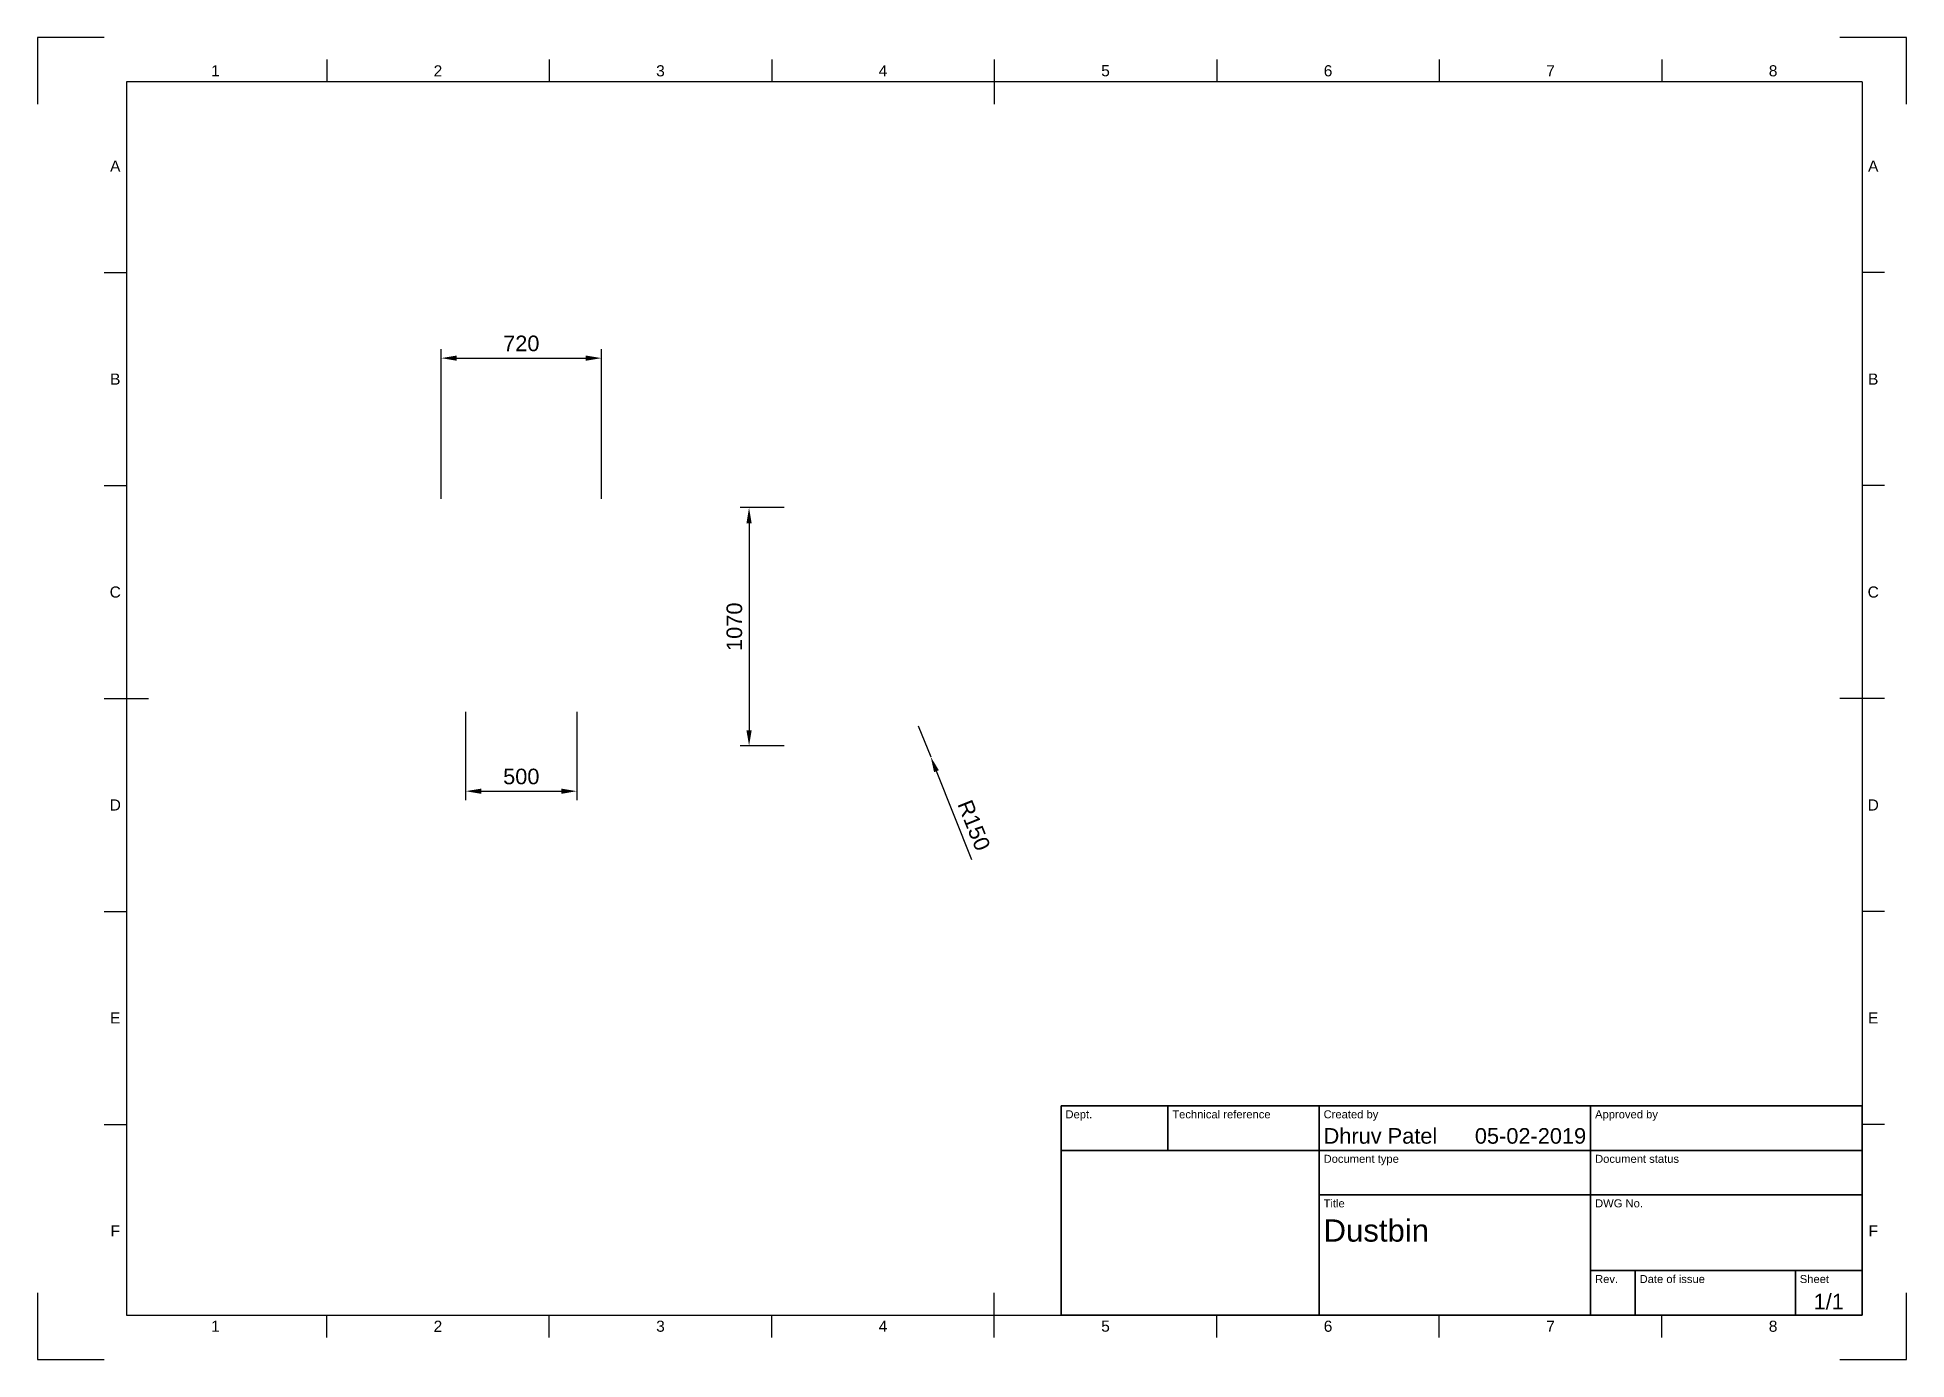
# Paper-space layout 'Sheet1' of a CAD drawing. Header units: millimetres. Extents: x 0 to 420, y 0 to 297.
import ezdxf
from ezdxf.enums import TextEntityAlignment as Align

# ---------------------------------------------------------------- set-up
doc = ezdxf.new("R2010")
doc.units = ezdxf.units.MM
doc.header["$LTSCALE"] = 0.75
for name, color, linetype, lineweight in [('Border', 7, 'Continuous', 25), ('Dimensions', 7, 'Continuous', 25), ('TitleBlock', 7, 'Continuous', 35)]:
    doc.layers.add(name, color=color, linetype=linetype, lineweight=lineweight)
doc.styles.add('FusionTitle', font='')
doc.styles.get("Standard").update_dxf_attribs({"font": ''})
doc.styles.get('FusionTitle').set_extended_font_data('Arial Unicode MS')
doc.styles.get('Standard').set_extended_font_data('Arial')
doc.dimstyles.new('ISO-25', dxfattribs={"dimtxt": 3.5, "dimasz": 3.5, "dimexe": 2, "dimexo": 2, "dimgap": 1.5, "dimtad": 1, "dimzin": 12, "dimdsep": 46, "dimtxsty": 'Standard', "dimcen": 0, "dimclrd": 256, "dimclre": 256, "dimclrt": 256, "dimazin": 3, "dimtp": 0.1, "dimtm": 0.1, "dimtfac": 0.714, "dimtmove": 0, "dimatfit": 3, "dimfxl": 1, "dimtzin": 12, "dimarcsym": 0})

# ---------------------------------------------------------------- blocks, each defined once
blk = doc.blocks.new('ISO_A3_SHEET')
at = {"layer": 'Border'}
for p, q in [((15, 297), (0, 297)), ((0, 297), (0, 282)), ((420, 297), (405, 297)), ((420, 282), (420, 297)), ((65, 292), (65, 287)), ((115, 292), (115, 287)), ((165, 292), (165, 287)), ((215, 292), (215, 282)), ((265, 292), (265, 287)), ((315, 292), (315, 287)), ((365, 292), (365, 287)), ((410, 287), (20, 287)), ((20, 287), (20, 10)), ((410, 287), (410, 10)), ((15, 244.16666), (20, 244.16666)), ((415, 244.16666), (410, 244.16666)), ((15, 196.33333), (20, 196.33333)), ((415, 196.33333), (410, 196.33333)), ((15, 148.5), (25, 148.5)), ((415, 148.5), (405, 148.5)), ((15, 100.66667), (20, 100.66667)), ((415, 100.66667), (410, 100.66667)), ((15, 52.83334), (20, 52.83334)), ((415, 52.83334), (410, 52.83334)), ((0, 15), (0, 0)), ((215, 5), (215, 15)), ((420, 0), (420, 15)), ((20, 10), (410, 10)), ((65, 5), (65, 10)), ((115, 5), (115, 10)), ((165, 5), (165, 10)), ((265, 5), (265, 10)), ((315, 5), (315, 10)), ((365, 5), (365, 10)), ((0, 0), (15, 0)), ((405, 0), (420, 0))]:
    blk.add_line(p, q, dxfattribs=at)
at = {"layer": 'Border', "style": 'FusionTitle'}
for s, p in [('1', (40, 289.5)), ('2', (90, 289.5)), ('3', (140, 289.5)), ('4', (190, 289.5)), ('5', (240, 289.5)), ('6', (290, 289.5)), ('7', (340, 289.5)), ('8', (390, 289.5)), ('A', (17.5, 268.08333)), ('A', (412.5, 268.08333)), ('B', (17.5, 220.25)), ('B', (412.5, 220.25)), ('C', (17.5, 172.41667)), ('C', (412.5, 172.41667)), ('D', (17.5, 124.58334)), ('D', (412.5, 124.58334)), ('E', (17.5, 76.75001)), ('E', (412.5, 76.75001)), ('F', (17.5, 28.91668)), ('F', (412.5, 28.91668)), ('1', (40, 7.5)), ('2', (90, 7.5)), ('3', (140, 7.5)), ('4', (190, 7.5)), ('5', (240, 7.5)), ('6', (290, 7.5)), ('7', (340, 7.5)), ('8', (390, 7.5))]:
    blk.add_text(s, height=2.5, dxfattribs=at).set_placement(p, align=Align.MIDDLE)
blk = doc.blocks.new('ISO_TITLEBLOCK')
at = {"layer": 'TitleBlock'}
for p, q in [((0, 47), (-180, 47)), ((-180, 47), (-180, 0)), ((-156, 37), (-156, 47)), ((-122, 0), (-122, 47)), ((-61, 0), (-61, 47)), ((0, 0), (0, 47)), ((-180, 37), (0, 37)), ((-122, 27), (0, 27)), ((-61, 10), (0, 10)), ((-51, 0), (-51, 10)), ((-15, 0), (-15, 10)), ((-180, 0), (0, 0))]:
    blk.add_line(p, q, dxfattribs=at)
at = {"layer": 'TitleBlock', "style": 'FusionTitle'}
for s, p in [('Dept.', (-179, 46)), ('Technical reference', (-155, 46)), ('Created by', (-121, 46)), ('Approved by', (-60, 46)), ('Document type', (-121, 36)), ('Document status', (-60, 36)), ('Title', (-121, 26)), ('DWG No.', (-60, 26)), ('Rev.', (-60, 9)), ('Date of issue', (-50, 9)), ('Sheet', (-14, 9))]:
    blk.add_text(s, height=1.8, dxfattribs=at).set_placement(p, align=Align.TOP_LEFT)
for tag, p, height in [('DEPT', (-179, 38.5), 3.5), ('TECHNICAL_REFERENCE', (-155, 38.5), 3.5), ('CREATED_BY', (-121, 38.5), 3.5), ('APPROVED_BY', (-60, 38.5), 3.5), ('DOCUMENT_TYPE', (-121, 28.5), 3.5), ('DOCUMENT_STATUS', (-60, 28.5), 3.5), ('TITLE_1', (-121, 16.5), 5), ('TITLE_2', (-121, 9), 5), ('TITLE_3', (-121, 1.5), 5), ('DATE_OF_ISSUE', (-50, 1.5), 3.5)]:
    blk.add_attdef(tag, p, '', height=height, dxfattribs=at)
for tag, p in [('CREATED_DATE', (-62, 38.5)), ('APPROVED_DATE', (-1, 38.5))]:
    blk.add_attdef(tag, text='', height=3.5, dxfattribs=at).set_placement(p, align=Align.RIGHT)
for tag, height, p in [('DRAWING_NUMBER', 5, (-30.5, 16.6)), ('REV', 3.5, (-56, 3.1)), ('SHEET', 3.5, (-7.5, 3.1))]:
    blk.add_attdef(tag, text='', height=height, dxfattribs=at).set_placement(p, align=Align.MIDDLE)
blk = doc.blocks.new('*D25')
at = {"layer": 'Defpoints', "color": 0, "transparency": 16777216}
for p in [(169.81, 191.37), (159.91, 137.87), (169.81, 137.87)]:
    blk.add_point(p, dxfattribs=at)
at = {"layer": 'Dimensions', "lineweight": -2, "transparency": 16777216}
for p, q in [((167.81, 191.37), (157.91, 191.37)), ((159.91, 187.87), (159.91, 141.37)), ((167.81, 137.87), (157.91, 137.87))]:
    blk.add_line(p, q, dxfattribs=at)
at = {"layer": 'Dimensions', "transparency": 16777216}
for points in [[(159.32, 187.87), (160.49, 187.87), (159.91, 191.37)], [(159.32, 141.37), (160.49, 141.37), (159.91, 137.87)]]:
    blk.add_solid(points, dxfattribs=at)
at = {"layer": 'Dimensions', "transparency": 16777216, "insert": (156.62, 164.62), "char_height": 3.5, "attachment_point": 5, "rotation": 90}
blk.add_mtext('1070', dxfattribs=at)
blk = doc.blocks.new('*D26')
at = {"layer": 'Defpoints', "color": 0, "transparency": 16777216}
for p in [(126.73, 224.95), (90.73, 191.37), (126.73, 191.37)]:
    blk.add_point(p, dxfattribs=at)
at = {"layer": 'Dimensions', "lineweight": -2, "transparency": 16777216}
for p, q in [((90.73, 193.37), (90.73, 226.95)), ((126.73, 193.37), (126.73, 226.95)), ((94.23, 224.95), (123.23, 224.95))]:
    blk.add_line(p, q, dxfattribs=at)
at = {"layer": 'Dimensions', "transparency": 16777216}
for points in [[(94.23, 225.54), (94.23, 224.37), (90.73, 224.95)], [(123.23, 225.54), (123.23, 224.37), (126.73, 224.95)]]:
    blk.add_solid(points, dxfattribs=at)
at = {"layer": 'Dimensions', "transparency": 16777216, "insert": (108.73, 228.24), "char_height": 3.5, "attachment_point": 5}
blk.add_mtext('720', dxfattribs=at)
blk = doc.blocks.new('*D27')
at = {"layer": 'Defpoints', "color": 0, "transparency": 16777216}
for p in [(96.23, 147.47), (121.23, 147.47), (121.23, 127.68)]:
    blk.add_point(p, dxfattribs=at)
at = {"layer": 'Dimensions', "lineweight": -2, "transparency": 16777216}
for p, q in [((96.23, 145.47), (96.23, 125.68)), ((121.23, 145.47), (121.23, 125.68)), ((99.73, 127.68), (117.73, 127.68))]:
    blk.add_line(p, q, dxfattribs=at)
at = {"layer": 'Dimensions', "transparency": 16777216}
for points in [[(99.73, 128.26), (99.73, 127.09), (96.23, 127.68)], [(117.73, 128.26), (117.73, 127.09), (121.23, 127.68)]]:
    blk.add_solid(points, dxfattribs=at)
at = {"layer": 'Dimensions', "transparency": 16777216, "insert": (108.73, 130.96), "char_height": 3.5, "attachment_point": 5}
blk.add_mtext('500', dxfattribs=at)
blk = doc.blocks.new('*D28')
at = {"layer": 'Defpoints', "color": 0, "transparency": 16777216}
for p in [(197.93, 142.37), (200.72, 135.41)]:
    blk.add_point(p, dxfattribs=at)
at = {"layer": 'Dimensions', "lineweight": -2, "transparency": 16777216}
for p, q in [((197.93, 142.37), (200.72, 135.41)), ((209.99, 112.25), (202.02, 132.16))]:
    blk.add_line(p, q, dxfattribs=at)
at = {"layer": 'Dimensions', "transparency": 16777216}
blk.add_solid([(202.56, 132.38), (201.48, 131.95), (200.72, 135.41)], dxfattribs=at)
at = {"layer": 'Dimensions', "transparency": 16777216, "insert": (210.43, 120.01), "char_height": 3.5, "attachment_point": 5, "rotation": 291.8195}
blk.add_mtext('R150', dxfattribs=at)

psp = doc.layouts.new('Sheet1')

# ---------------------------------------------------------------- block references
at = {"layer": 'Border'}
psp.add_blockref('ISO_A3_SHEET', (0, 0), dxfattribs=at)
at = {"layer": 'TitleBlock'}
psp.add_blockref('ISO_TITLEBLOCK', (410, 10), dxfattribs=at).add_auto_attribs({'CREATED_DATE': '05-02-2019', 'SHEET': '1/1', 'TITLE_1': 'Dustbin', 'CREATED_BY': 'Dhruv Patel'})

# ---------------------------------------------------------------- dimensions: what is measured, and where the dimension line sits
at = {"layer": 'Dimensions'}
for p1, p2, distance, picture, middle in [((90.72787, 191.37411), (126.72787, 191.37411), 33.58016, '*D26', (108.72787, 228.24128)), ((169.80771, 191.37411), (169.80771, 137.87411), -9.89949, '*D25', (156.62121, 164.62411)), ((96.22787, 147.47411), (121.22787, 147.47411), -19.79899, '*D27', (108.72787, 130.96213))]:
    dim = psp.add_aligned_dim(p1=p1, p2=p2, distance=distance, dimstyle='ISO-25', override={"dimlfac": -20, "dimclrd": 256, "dimclre": 256}, dxfattribs=at)
    dim.commit()
    dim.dimension.update_dxf_attribs({"geometry": picture, "text_midpoint": middle})
dim = psp.add_radius_dim(center=(197.93271, 142.37411), mpoint=(200.72034, 135.41142), dimstyle='ISO-25', override={"dimlfac": -20, "dimse1": 1, "dimclrd": 256, "dimclre": 256}, dxfattribs=at)
dim.commit()
dim.dimension.update_dxf_attribs({"geometry": '*D28', "text_midpoint": (207.3768, 118.78545), "dimtype": 164})

doc.saveas('drawing.dxf')
